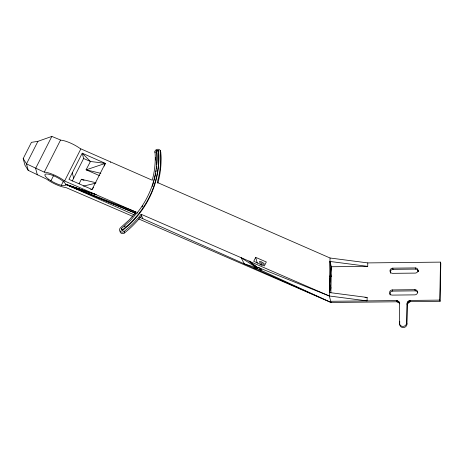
<?xml version="1.0" encoding="UTF-8"?>
<svg xmlns="http://www.w3.org/2000/svg" width="464" height="464" viewBox="0 0 464 464"><rect width="100%" height="100%" fill="white"/><g stroke="black" fill="none" stroke-linecap="round" stroke-linejoin="round"><path stroke-width="0.7" d="M330.722 301.293L396.157 300.585L398.709 301.565L399.788 303.856L398.669 302.453L396.94 301.786L331.029 302.47L329.33 295.991L330.032 258.001L157.273 182.439A98.53 92.881 -14.7 0 0 160.596 153.352C161.849 147.366 153.068 148.294 155.144 153.752A93.055 87.719 -14.7 0 1 153.358 175.804L152.256 180.229L80.22 148.567A15.237 3.903 26.9 0 0 60.929 140.163L51.846 136.416L37.926 141.329L31.43 142.344L23.2 158.584L24.899 165.068L28.205 170.352L46.545 179.092A15.237 3.903 26.9 0 0 65.842 187.502L132.64 216.305M330.878 292.871L331.36 266.754L329.968 261.452L367.714 266.365L367.778 262.908L330.032 258.001M329.62 287.773L329.394 292.535L367.14 297.447L367.076 300.898L329.33 295.991L258.773 267.705M367.778 262.908L440.493 262.125L440.8 263.303L440.092 301.293L410.536 301.641L408.784 302.342L407.612 303.775L407.311 305.097L406.957 324.092A3.648 3.439 -14.7 0 1 403.257 327.584A3.648 3.439 -14.7 0 1 399.69 324.174L399.376 322.99L399.481 302.679M399.69 324.174L399.742 321.355M406.957 324.092L406.65 322.915L407.003 303.92L407.305 302.598L408.477 301.165L410.704 300.428L439.785 300.109L440.092 301.293M439.785 300.109L440.493 262.125M110.589 162.394L110.606 162.017M329.684 286.41L330.507 273.157L331.36 266.754L367.714 266.365M329.968 261.452L330.507 273.157L329.394 292.535L330.965 287.906L329.782 284.368M257.102 267.206L256.551 267.519L257.433 268.459A2.738 0.702 26.9 0 0 260.901 269.967A2.738 0.702 26.9 0 0 260.571 268.72A2.738 0.702 26.9 0 0 257.102 267.206L249.075 261.145L256.696 267.786L253.767 268.082L257.433 268.459M156.641 151.113C157.302 149.019 159.61 151.415 158.624 152.9A96.703 91.159 -14.7 0 1 127.339 225.782L122.56 229.744A0.899 0.847 -14.7 0 1 121.44 228.532L130.372 220.493L138.069 211.7A94.882 89.436 -14.7 0 0 153.607 181.035L154.982 175.514A94.882 89.436 -14.7 0 0 156.803 153.033L156.641 151.113L156.96 153.619A94.882 89.436 -14.7 0 1 156.791 164.894M156.942 150.504L156.815 151.931M154.019 180.583L155.138 176.105A94.882 89.436 -14.7 0 0 155.689 173.316M104.307 166.077L105.316 163.374L82.232 153.207L68.974 179.371L92.052 189.486L93.612 187.299M37.926 141.329L26.506 163.867L28.205 170.352M51.846 136.416L35.641 168.391L37.34 174.876M23.2 158.584L26.506 163.867L44.277 172.156L60.482 140.18M50.941 180.798L53.702 175.351M61.318 185.322L63.464 181.088M134.287 214.902L65.656 184.341L96.239 194.723L64.589 181.006L80.794 149.025M72.175 181.105L83.624 158.508L82.232 153.207L90.434 161.472L105.316 163.374L92.052 189.486L90.631 189.306M255.71 257.369L253.721 261.302L264.341 265.93L266.33 261.998L255.71 257.369L257.259 263.262M79.089 183.761L81.38 179.261L96.031 182.764M86.084 169.789L90.434 161.472L83.624 158.508M135.534 213.272L65.656 184.341L95.323 194.358L136.103 212.1L129.218 219.919L120.553 227.662A2.738 2.581 -14.7 0 0 120.257 231.321A2.738 2.581 -14.7 0 0 124.103 231.495L128.725 227.615A98.53 92.881 -14.7 0 0 141.137 214.275L329.33 295.991M124.294 226.792L125.28 225.962M121.672 228.276L121.591 229.123A0.899 0.847 -14.7 0 0 122.716 230.335L127.496 226.374A96.703 91.159 -14.7 0 0 158.775 153.485L158.375 150.707M119.996 230.927A2.738 2.581 -14.7 0 0 124.491 232.969L129.108 229.088A98.53 92.881 -14.7 0 0 141.526 215.748L141.137 214.275M99.458 175.618L86.182 169.83L105.316 163.374M83.427 186.11L95.329 183.268M44.277 172.156L44.724 172.138A15.237 3.903 26.9 0 1 64.015 180.548L64.589 181.006M417.983 270.483A2.738 2.581 -14.7 0 1 415.205 273.099L392.666 273.342A2.738 2.581 -14.7 0 1 389.986 270.785A2.738 2.581 -14.7 0 1 392.764 268.163L415.303 267.919A2.738 2.581 -14.7 0 1 417.983 270.483L418.29 271.66A2.738 2.581 -14.7 0 0 415.611 269.097L415.303 267.919M390.636 273.255A2.738 2.581 -14.7 0 1 393.072 269.34L415.611 269.097M392.358 289.919L414.897 289.675A2.738 2.581 -14.7 0 1 417.577 292.239A2.738 2.581 -14.7 0 1 414.804 294.86L392.266 295.104A2.738 2.581 -14.7 0 1 389.586 292.54A2.738 2.581 -14.7 0 1 392.358 289.919L392.666 291.102L415.21 290.858A2.738 2.581 -14.7 0 1 417.809 292.749M365 297.47L367.14 297.447M253.767 268.082L256.998 268.105M86.182 169.83L100.833 173.333M135.819 213.301L65.656 184.341L94.401 193.998M65.656 184.341L136.103 212.1M157.992 150.881L158.056 150.382M84.042 180.386L81.38 179.261L82.708 179.841M138.608 218.898L331.029 302.47L259.231 269.474M331.174 276.689L329.846 276.109L331.174 276.689L330.507 273.157M259.91 264.416L261.905 265.286M139.565 217.251L331.029 302.47M256.766 267.223L249.075 261.145L256.575 267.328M160.132 151.38L160.788 152.563L160.979 154.825A98.53 92.881 -14.7 0 1 157.835 183.274M141.526 215.748L142.866 218.718M389.975 294.391L390.236 295.011M158.607 151.508L158.236 150.527M414.897 289.675L415.21 290.858M410.228 300.463L410.536 301.641M409.758 300.556L410.066 301.733M409.306 300.707L409.613 301.884M408.877 300.91L409.184 302.087M408.477 301.165L408.784 302.342M408.111 301.467L408.419 302.644M407.792 301.809L408.1 302.986M407.52 302.186L407.833 303.363M407.305 302.598L407.612 303.775M407.143 303.027L407.45 304.204M407.003 303.92L407.311 305.097M392.764 268.163L393.072 269.34M399.278 302.279L399.585 303.456M399.017 301.902L399.33 303.085M398.709 301.565L399.023 302.748M398.361 301.275L398.669 302.453M397.967 301.026L398.28 302.203M397.544 300.834L397.857 302.012M397.097 300.689L397.41 301.867M396.633 300.608L396.94 301.786M160.405 151.09L160.788 152.563M160.161 150.452L160.544 151.925M157.603 150.261L157.754 150.846M156.786 150.684L156.942 151.27M156.687 150.893L156.838 151.479M154.964 151.67L155.22 152.656M155.359 181.441L155.515 182.033M139.525 212.692L139.681 213.283M137.367 212.553L137.524 213.138M124.103 231.495L124.491 232.969M122.856 229.552L123.012 230.144M72.285 172.834L73.677 178.135M389.922 293.967L390.729 291.879A2.738 2.581 -14.7 0 1 392.666 291.102M406.65 322.915A3.648 3.439 -14.7 0 1 402.949 326.407A3.648 3.439 -14.7 0 1 399.376 322.99M155.608 157.296A93.055 87.719 -14.7 0 1 155.637 160.063M156.67 166.303A94.882 89.436 -14.7 0 1 156.345 169.116M156.148 170.52A94.882 89.436 -14.7 0 1 155.933 171.918M153.764 181.627A94.882 89.436 -14.7 0 1 152.262 186.395M142.831 205.761A94.882 89.436 -14.7 0 1 142.036 206.973M256.696 267.786L244.331 263.883L241.135 257.694L256.696 267.786M261.702 262.067L261.07 261.812A2.738 0.702 26.9 0 0 260.101 262.641A2.738 0.702 26.9 0 0 264.173 264.271A2.738 0.702 26.9 0 0 261.702 262.067M48.639 179.266A11.588 2.97 26.9 0 0 65.557 185.153A11.588 2.97 26.9 0 0 51.649 175.038A11.588 2.97 26.9 0 0 48.639 179.266"/></g></svg>
